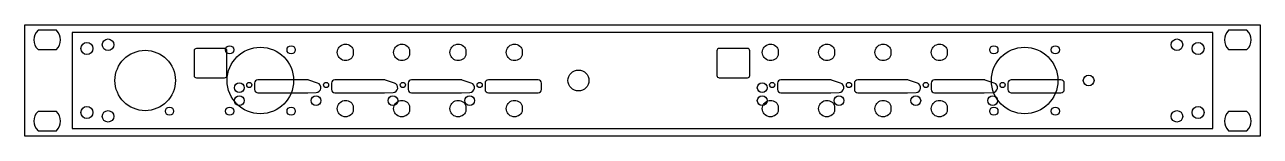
# Model space of a CAD drawing. Header units: millimetres. Extents: x -241 to 241, y -176 to -133.
import ezdxf

# ---------------------------------------------------------------- set-up
doc = ezdxf.new("R2010")
doc.units = ezdxf.units.MM
doc.layers.get('0').update_dxf_attribs({"linetype": 'CONTINUOUS'})

msp = doc.modelspace()

# ---------------------------------------------------------------- linework, layer by layer
for p, q in [((-175.16, -142.85), (-175.16, -152.5)), ((-163.24, -141.94), (-174.25, -141.94)), ((-162.33, -152.5), (-162.33, -142.85)), ((-174.25, -153.41), (-163.24, -153.41)), ((-100.8, -154.21), (-120.2, -154.21)), ((-96.89, -155.47), (-100.38, -154.28)), ((-70.8, -154.21), (-90.2, -154.21)), ((-66.89, -155.47), (-70.38, -154.28)), ((-40.8, -154.21), (-60.2, -154.21)), ((103.45, -154.21), (84.05, -154.21)), ((107.36, -155.47), (103.87, -154.28)), ((133.45, -154.21), (114.05, -154.21)), ((137.36, -155.47), (133.87, -154.28)), ((-121.5, -155.51), (-121.5, -158.01)), ((-100.75, -159.31), (-97.42, -159.17)), ((-91.5, -155.51), (-91.5, -158.01)), ((-70.75, -159.31), (-67.42, -159.17)), ((-61.5, -155.51), (-61.5, -158.01)), ((-39.5, -158.01), (-39.5, -155.51)), ((82.75, -155.51), (82.75, -158.01)), ((103.5, -159.31), (106.83, -159.17)), ((112.75, -155.51), (112.75, -158.01)), ((133.5, -159.31), (136.83, -159.17)), ((-120.2, -159.31), (-100.83, -159.31)), ((-90.2, -159.31), (-70.83, -159.31)), ((-60.2, -159.31), (-40.8, -159.31)), ((84.05, -159.31), (103.42, -159.31)), ((114.05, -159.31), (133.42, -159.31))]:
    msp.add_line(p, q)
for points in [[(-241.3, -176.28), (-241.3, -132.63), (241.3, -132.63), (241.3, -176.28)], [(-222.75, -173.28), (222.75, -173.28), (222.75, -135.63), (-222.75, -135.63)]]:
    msp.add_lwpolyline(points, close=True)
for points in [[(-228.9, -134.83), (-236.1, -134.83, 0.426019), (-236.1, -142.33), (-228.9, -142.33, 0.426019)], [(236.1, -134.83), (228.9, -134.83, 0.426019), (228.9, -142.33), (236.1, -142.33, 0.426019)], [(-113, -142.34), (-113, -144.57, -5.567764)], [(-91, -142.34), (-91, -144.57, -5.567764)], [(-69, -142.34), (-69, -144.57, -5.567764)], [(-47, -142.34), (-47, -144.57, -5.567764)], [(29.09, -142.85), (29.09, -152.5, 0.414214), (30, -153.41), (41.01, -153.41, 0.414214), (41.92, -152.5), (41.92, -142.85, 0.414214), (41.01, -141.94), (30, -141.94, 0.414214)], [(53, -142.34), (53, -144.57, -5.567764)], [(75, -142.34), (75, -144.57, -5.567764)], [(97, -142.34), (97, -144.57, -5.567764)], [(119, -142.34), (119, -144.57, -5.567764)], [(-151.5, -155.51), (-151.5, -158.01, 0.414214), (-150.2, -159.31), (-130.83, -159.31, 0.010498), (-130.75, -159.31), (-127.42, -159.17, 0.829868), (-126.89, -155.47), (-130.38, -154.28, 0.082396), (-130.8, -154.21), (-150.2, -154.21, 0.414213)], [(52.75, -155.51), (52.75, -158.01, 0.414213), (54.05, -159.31), (73.42, -159.31, 0.0105), (73.5, -159.31), (76.83, -159.17, 0.829868), (77.36, -155.47), (73.87, -154.28, 0.082394), (73.45, -154.21), (54.05, -154.21, 0.414214)], [(163.45, -154.21), (144.05, -154.21, 0.414214), (142.75, -155.51), (142.75, -158.01, 0.414213), (144.05, -159.31), (163.45, -159.31, 0.414214), (164.75, -158.01), (164.75, -155.51, 0.414213)], [(-113, -164.34), (-113, -166.57, -5.567764)], [(-91, -164.34), (-91, -166.57, -5.567764)], [(-69, -164.34), (-69, -166.57, -5.567764)], [(-47, -164.34), (-47, -166.57, -5.567764)], [(53, -164.34), (53, -166.57, -5.567764)], [(75, -164.34), (75, -166.57, -5.567764)], [(97, -164.34), (97, -166.57, -5.567764)], [(119, -164.34), (119, -166.57, -5.567764)], [(-228.9, -166.58), (-236.1, -166.58, 0.426019), (-236.1, -174.08), (-228.9, -174.08, 0.426019)], [(236.1, -166.58), (228.9, -166.58, 0.426019), (228.9, -174.08), (236.1, -174.08, 0.426019)]]:
    msp.add_lwpolyline(points, format="xyb", close=True)
for centre, radius in [((-217, -141.96), 2.35), ((-208.75, -140.48), 2.25), ((208.75, -140.48), 2.25), ((217, -141.96), 2.35), ((-194.25, -154.46), 11.8), ((-161.25, -142.46), 1.6), ((-149.25, -154.46), 13), ((-137.25, -142.46), 1.6), ((137.25, -142.46), 1.6), ((149.25, -154.46), 13), ((161.25, -142.46), 1.6), ((-25, -154.46), 4.1), ((174.25, -154.46), 2.1), ((-157.5, -157.27), 1.9), ((-153.6, -156.21), 1), ((-123.6, -156.21), 1), ((-93.6, -156.21), 1), ((-63.6, -156.21), 1), ((46.75, -157.27), 1.9), ((50.65, -156.21), 1), ((80.65, -156.21), 1), ((110.65, -156.21), 1), ((140.65, -156.21), 1), ((-157.5, -162.33), 1.9), ((-127.5, -162.33), 1.9), ((-97.5, -162.33), 1.9), ((-67.5, -162.33), 1.9), ((46.75, -162.33), 1.9), ((76.75, -162.33), 1.9), ((106.75, -162.33), 1.9), ((136.75, -162.33), 1.9), ((-217, -166.96), 2.35), ((-208.75, -168.48), 2.25), ((-184.75, -166.46), 1.6), ((-161.25, -166.46), 1.6), ((-137.25, -166.46), 1.6), ((137.25, -166.46), 1.6), ((161.25, -166.46), 1.6), ((208.75, -168.48), 2.25), ((217, -166.96), 2.35)]:
    msp.add_circle(centre, radius)
for centre, radius, start, end in [((-174.25, -142.85), 0.91, 90, 180), ((-163.24, -142.85), 0.91, -0.0001, 90), ((-174.25, -152.5), 0.91, 180, 270), ((-163.24, -152.5), 0.91, 270, 360), ((-120.2, -155.51), 1.3, 90.0001, 180), ((-100.8, -155.51), 1.3, 71.1593, 90), ((-90.2, -155.51), 1.3, 90.0001, 180), ((-70.8, -155.51), 1.3, 71.1593, 90), ((-60.2, -155.51), 1.3, 90.0001, 180), ((-40.8, -155.51), 1.3, 0, 90), ((84.05, -155.51), 1.3, 90, 180), ((103.45, -155.51), 1.3, 71.1592, 90), ((114.05, -155.51), 1.3, 90, 180), ((133.45, -155.51), 1.3, 71.1592, 90), ((-120.2, -158.01), 1.3, 180, 270), ((-97.5, -157.27), 1.9, -87.5935, 71.1593), ((-90.2, -158.01), 1.3, 180, 270), ((-67.5, -157.27), 1.9, -87.5935, 71.1593), ((-60.2, -158.01), 1.3, 180, 270), ((-40.8, -158.01), 1.3, -90, 0), ((84.05, -158.01), 1.3, 180, 270), ((106.75, -157.27), 1.9, -87.5936, 71.1592), ((114.05, -158.01), 1.3, 180, 270), ((136.75, -157.27), 1.9, -87.5936, 71.1592), ((-100.83, -157.31), 2, 270, 272.4066), ((-70.83, -157.31), 2, 270, 272.4065), ((103.42, -157.31), 2, 270, 272.4064), ((133.42, -157.31), 2, 270, 272.4064)]:
    msp.add_arc(centre, radius, start, end)

doc.saveas('drawing.dxf')
